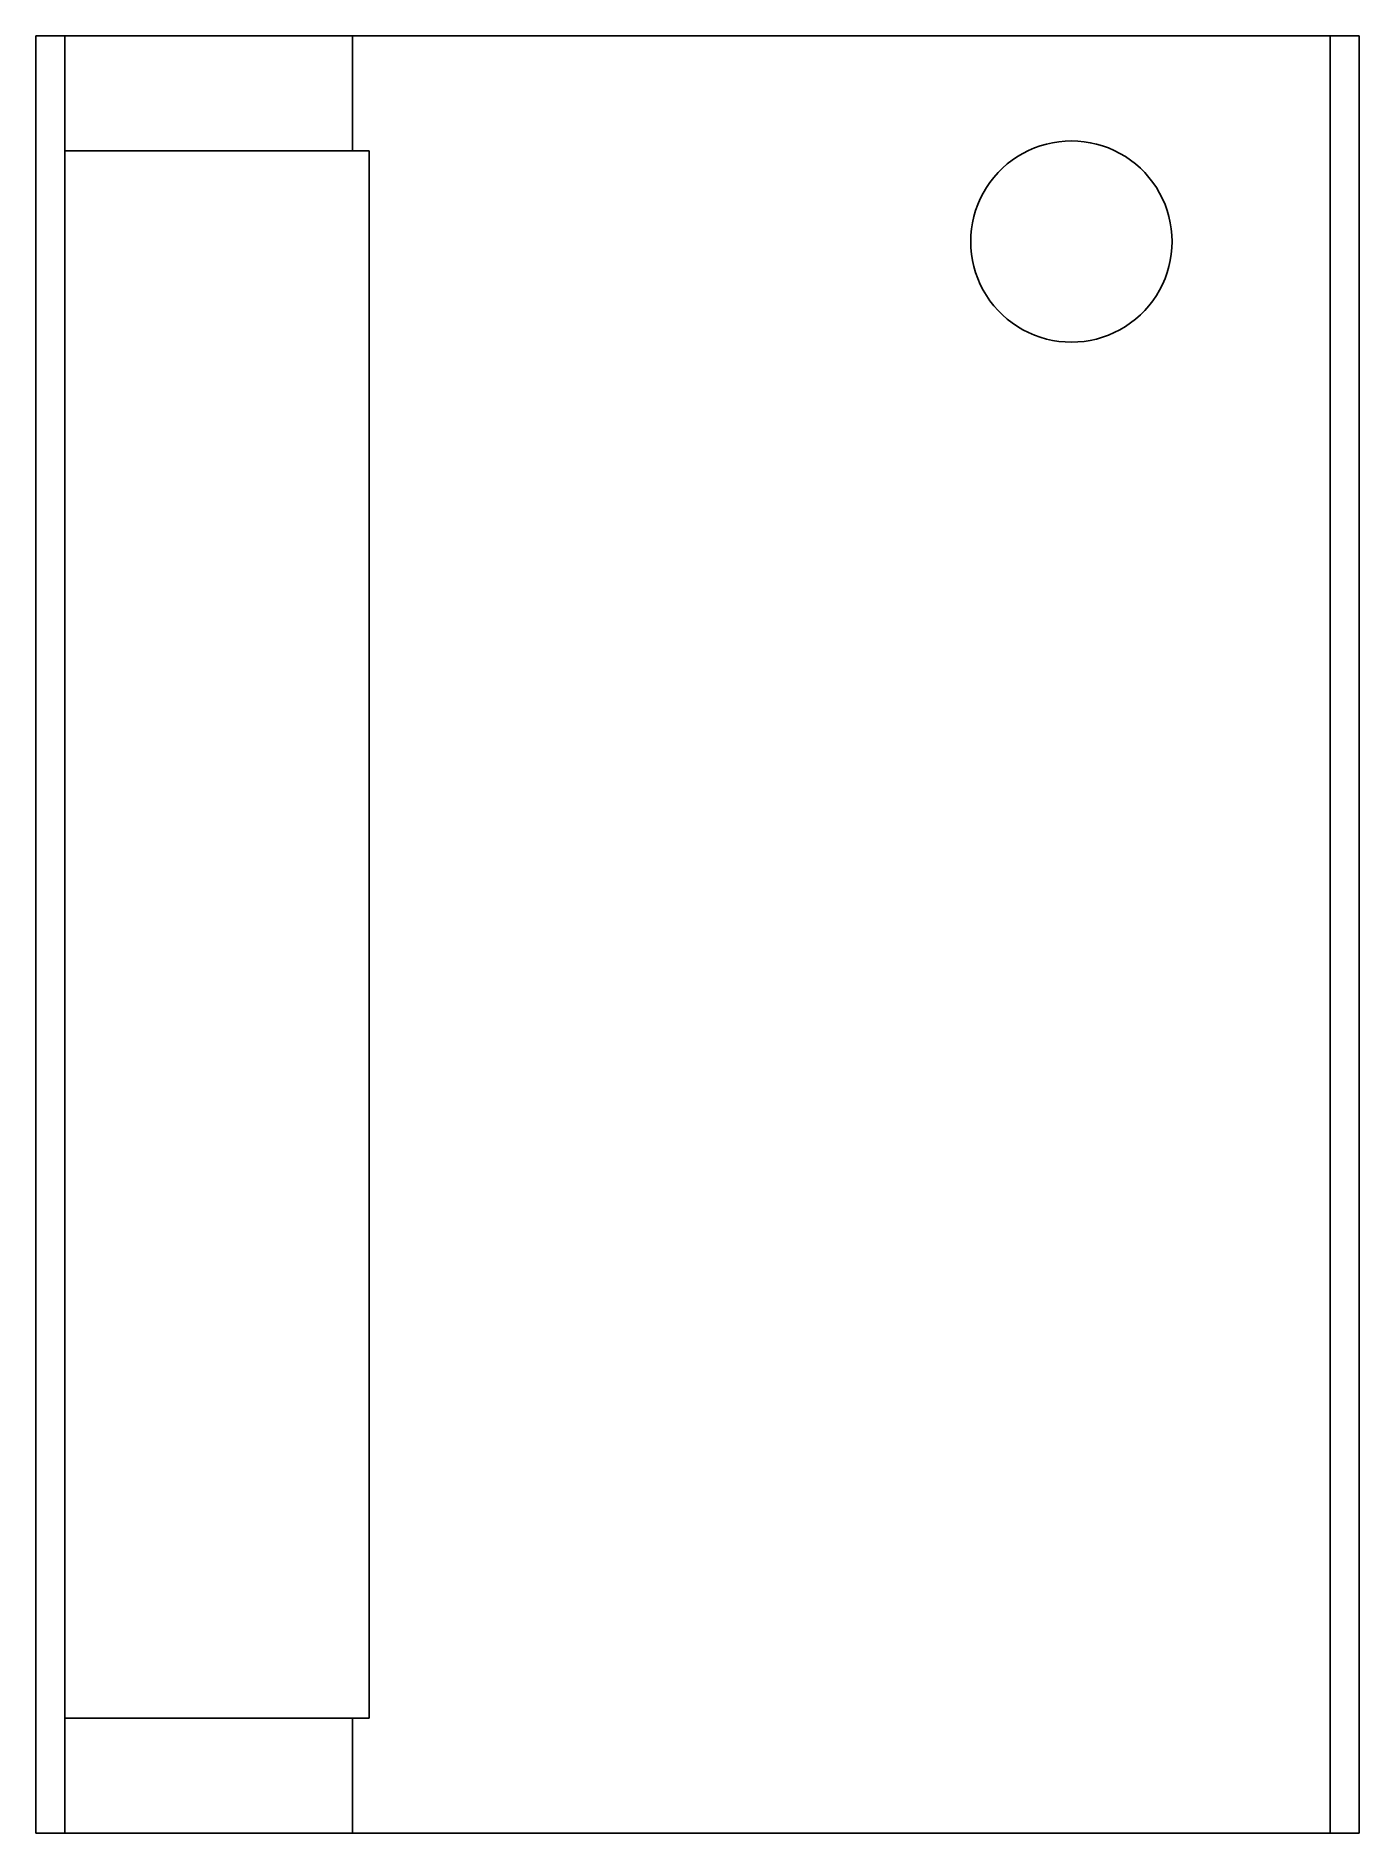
# Model space of a CAD drawing. Header units: metres. Extents: x -46 to 0, y 0 to 62.5.
import ezdxf

# ---------------------------------------------------------------- set-up
doc = ezdxf.new("R2010")
doc.units = ezdxf.units.M

msp = doc.modelspace()

# ---------------------------------------------------------------- linework, layer by layer
for points in [[(-46, 62.5), (-46, 61.25), (-46, 60), (-46, 58.75), (-46, 57.5), (-46, 56.25), (-46, 55), (-46, 53.75), (-46, 52.5), (-46, 51.25), (-46, 50), (-46, 48.75), (-46, 47.5), (-46, 46.25), (-46, 45), (-46, 43.75), (-46, 42.5), (-46, 41.25), (-46, 40), (-46, 38.75), (-46, 37.5), (-46, 36.25), (-46, 35), (-46, 33.75), (-46, 32.5), (-46, 31.25), (-46, 30), (-46, 28.75), (-46, 27.5), (-46, 26.25), (-46, 25), (-46, 23.75), (-46, 22.5), (-46, 21.25), (-46, 20), (-46, 18.75), (-46, 17.5), (-46, 16.25), (-46, 15), (-46, 13.75), (-46, 12.5), (-46, 11.25), (-46, 10), (-46, 8.75), (-46, 7.5), (-46, 6.25), (-46, 5), (-46, 3.75), (-46, 2.5), (-46, 1.25), (-46, 0)], [(-46, 62.5), (-45.999, 62.5), (-45.999, 62.5), (-45.998, 62.5), (-45.997, 62.5), (-45.995, 62.5), (-45.993, 62.5), (-45.991, 62.5), (-45.988, 62.5), (-45.985, 62.5), (-45.982, 62.5), (-45.979, 62.5), (-45.975, 62.5), (-45.97, 62.5), (-45.966, 62.5), (-45.961, 62.5), (-45.955, 62.5), (-45.95, 62.5), (-45.944, 62.5), (-45.937, 62.5), (-45.93, 62.5), (-45.923, 62.5), (-45.916, 62.5), (-45.908, 62.5), (-45.9, 62.5), (-45.892, 62.5), (-45.883, 62.5), (-45.873, 62.5), (-45.864, 62.5), (-45.854, 62.5), (-45.844, 62.5), (-45.834, 62.5), (-45.823, 62.5), (-45.812, 62.5), (-45.8, 62.5), (-45.788, 62.5), (-45.776, 62.5), (-45.764, 62.5), (-45.751, 62.5), (-45.738, 62.5), (-45.724, 62.5), (-45.71, 62.5), (-45.696, 62.5), (-45.682, 62.5), (-45.667, 62.5), (-45.652, 62.5), (-45.636, 62.5), (-45.621, 62.5), (-45.604, 62.5), (-45.588, 62.5), (-45.571, 62.5)], [(-45.571, 62.5), (-45.55, 62.5), (-45.528, 62.5), (-45.506, 62.5), (-45.485, 62.5), (-45.465, 62.5), (-45.444, 62.5), (-45.424, 62.5), (-45.405, 62.5), (-45.386, 62.5), (-45.368, 62.5), (-45.35, 62.5), (-45.332, 62.5), (-45.315, 62.5), (-45.298, 62.5), (-45.282, 62.5), (-45.267, 62.5), (-45.251, 62.5), (-45.236, 62.5), (-45.222, 62.5), (-45.208, 62.5), (-45.194, 62.5), (-45.181, 62.5), (-45.169, 62.5), (-45.156, 62.5), (-45.144, 62.5), (-45.133, 62.5), (-45.123, 62.5), (-45.112, 62.5), (-45.102, 62.5), (-45.093, 62.5), (-45.084, 62.5), (-45.075, 62.5), (-45.067, 62.5), (-45.06, 62.5), (-45.052, 62.5), (-45.046, 62.5), (-45.04, 62.5), (-45.034, 62.5), (-45.028, 62.5), (-45.024, 62.5), (-45.019, 62.5), (-45.015, 62.5), (-45.011, 62.5), (-45.009, 62.5), (-45.006, 62.5), (-45.004, 62.5), (-45.002, 62.5), (-45.002, 62.5), (-45.001, 62.5), (-45, 62.5)], [(-45, 62.5), (-45, 62.42), (-45, 62.34), (-45, 62.26), (-45, 62.18), (-45, 62.1), (-45, 62.02), (-45, 61.94), (-45, 61.86), (-45, 61.78), (-45, 61.7), (-45, 61.62), (-45, 61.54), (-45, 61.46), (-45, 61.38), (-45, 61.3), (-45, 61.22), (-45, 61.14), (-45, 61.06), (-45, 60.98), (-45, 60.9), (-45, 60.82), (-45, 60.74), (-45, 60.66), (-45, 60.58), (-45, 60.5), (-45, 60.42), (-45, 60.34), (-45, 60.26), (-45, 60.18), (-45, 60.1), (-45, 60.02), (-45, 59.94), (-45, 59.86), (-45, 59.78), (-45, 59.7), (-45, 59.62), (-45, 59.54), (-45, 59.46), (-45, 59.38), (-45, 59.3), (-45, 59.22), (-45, 59.14), (-45, 59.06), (-45, 58.98), (-45, 58.9), (-45, 58.82), (-45, 58.74), (-45, 58.66), (-45, 58.58), (-45, 58.5)], [(-45, 62.5), (-44.965, 62.5), (-44.93, 62.5), (-44.895, 62.5), (-44.83, 62.5), (-44.727, 62.5), (-44.623, 62.5), (-44.52, 62.5), (-44.362, 62.5), (-44.195, 62.5), (-44.028, 62.5), (-43.846, 62.5), (-43.624, 62.5), (-43.402, 62.5), (-43.181, 62.5), (-42.928, 62.5), (-42.662, 62.5), (-42.397, 62.5), (-42.127, 62.5), (-41.831, 62.5), (-41.535, 62.5), (-41.239, 62.5), (-40.935, 62.5), (-40.623, 62.5), (-40.312, 62.5), (-40, 62.5), (-39.688, 62.5), (-39.377, 62.5), (-39.065, 62.5), (-38.761, 62.5), (-38.465, 62.5), (-38.169, 62.5), (-37.873, 62.5), (-37.603, 62.5), (-37.338, 62.5), (-37.072, 62.5), (-36.819, 62.5), (-36.598, 62.5), (-36.376, 62.5), (-36.154, 62.5), (-35.972, 62.5), (-35.805, 62.5), (-35.638, 62.5), (-35.48, 62.5), (-35.377, 62.5), (-35.273, 62.5), (-35.17, 62.5), (-35.105, 62.5), (-35.07, 62.5), (-35.035, 62.5), (-35, 62.5)], [(-35, 62.5), (-35, 62.42), (-35, 62.34), (-35, 62.26), (-35, 62.18), (-35, 62.1), (-35, 62.02), (-35, 61.94), (-35, 61.86), (-35, 61.78), (-35, 61.7), (-35, 61.62), (-35, 61.54), (-35, 61.46), (-35, 61.38), (-35, 61.3), (-35, 61.22), (-35, 61.14), (-35, 61.06), (-35, 60.98), (-35, 60.9), (-35, 60.82), (-35, 60.74), (-35, 60.66), (-35, 60.58), (-35, 60.5), (-35, 60.42), (-35, 60.34), (-35, 60.26), (-35, 60.18), (-35, 60.1), (-35, 60.02), (-35, 59.94), (-35, 59.86), (-35, 59.78), (-35, 59.7), (-35, 59.62), (-35, 59.54), (-35, 59.46), (-35, 59.38), (-35, 59.3), (-35, 59.22), (-35, 59.14), (-35, 59.06), (-35, 58.98), (-35, 58.9), (-35, 58.82), (-35, 58.74), (-35, 58.66), (-35, 58.58), (-35, 58.5)], [(-35, 62.5), (-34.986, 62.5), (-34.972, 62.5), (-34.958, 62.5), (-34.932, 62.5), (-34.89, 62.5), (-34.848, 62.5), (-34.805, 62.5), (-34.74, 62.5), (-34.67, 62.5), (-34.601, 62.5), (-34.524, 62.5), (-34.427, 62.5), (-34.331, 62.5), (-34.235, 62.5), (-34.121, 62.5), (-33.999, 62.5), (-33.878, 62.5), (-33.753, 62.5), (-33.608, 62.5), (-33.462, 62.5), (-33.317, 62.5), (-33.159, 62.5), (-32.992, 62.5), (-32.824, 62.5), (-32.657, 62.5), (-32.47, 62.5), (-32.282, 62.5), (-32.095, 62.5), (-31.9, 62.5), (-31.695, 62.5), (-31.49, 62.5), (-31.286, 62.5), (-31.068, 62.5), (-30.848, 62.5), (-30.628, 62.5), (-30.405, 62.5), (-30.173, 62.5), (-29.941, 62.5), (-29.709, 62.5), (-29.47, 62.5), (-29.228, 62.5), (-28.987, 62.5), (-28.745, 62.5), (-28.497, 62.5), (-28.249, 62.5), (-28.002, 62.5), (-27.752, 62.5), (-27.502, 62.5), (-27.251, 62.5), (-27, 62.5)], [(-27, 62.5), (-26.48, 62.5), (-25.96, 62.5), (-25.44, 62.5), (-24.92, 62.5), (-24.4, 62.5), (-23.88, 62.5), (-23.36, 62.5), (-22.84, 62.5), (-22.32, 62.5), (-21.8, 62.5), (-21.28, 62.5), (-20.76, 62.5), (-20.24, 62.5), (-19.72, 62.5), (-19.2, 62.5), (-18.68, 62.5), (-18.16, 62.5), (-17.64, 62.5), (-17.12, 62.5), (-16.6, 62.5), (-16.08, 62.5), (-15.56, 62.5), (-15.04, 62.5), (-14.52, 62.5), (-14, 62.5), (-13.48, 62.5), (-12.96, 62.5), (-12.44, 62.5), (-11.92, 62.5), (-11.4, 62.5), (-10.88, 62.5), (-10.36, 62.5), (-9.84, 62.5), (-9.32, 62.5), (-8.8, 62.5), (-8.28, 62.5), (-7.76, 62.5), (-7.24, 62.5), (-6.72, 62.5), (-6.2, 62.5), (-5.68, 62.5), (-5.16, 62.5), (-4.64, 62.5), (-4.12, 62.5), (-3.6, 62.5), (-3.08, 62.5), (-2.56, 62.5), (-2.04, 62.5), (-1.52, 62.5), (-1, 62.5)], [(-1, 0), (-1, 1.25), (-1, 2.5), (-1, 3.75), (-1, 5), (-1, 6.25), (-1, 7.5), (-1, 8.75), (-1, 10), (-1, 11.25), (-1, 12.5), (-1, 13.75), (-1, 15), (-1, 16.25), (-1, 17.5), (-1, 18.75), (-1, 20), (-1, 21.25), (-1, 22.5), (-1, 23.75), (-1, 25), (-1, 26.25), (-1, 27.5), (-1, 28.75), (-1, 30), (-1, 31.25), (-1, 32.5), (-1, 33.75), (-1, 35), (-1, 36.25), (-1, 37.5), (-1, 38.75), (-1, 40), (-1, 41.25), (-1, 42.5), (-1, 43.75), (-1, 45), (-1, 46.25), (-1, 47.5), (-1, 48.75), (-1, 50), (-1, 51.25), (-1, 52.5), (-1, 53.75), (-1, 55), (-1, 56.25), (-1, 57.5), (-1, 58.75), (-1, 60), (-1, 61.25), (-1, 62.5)], [(-1, 62.5), (-0.98, 62.5), (-0.96, 62.5), (-0.94, 62.5), (-0.92, 62.5), (-0.9, 62.5), (-0.88, 62.5), (-0.86, 62.5), (-0.84, 62.5), (-0.82, 62.5), (-0.8, 62.5), (-0.78, 62.5), (-0.76, 62.5), (-0.74, 62.5), (-0.72, 62.5), (-0.7, 62.5), (-0.68, 62.5), (-0.66, 62.5), (-0.64, 62.5), (-0.62, 62.5), (-0.6, 62.5), (-0.58, 62.5), (-0.56, 62.5), (-0.54, 62.5), (-0.52, 62.5), (-0.5, 62.5), (-0.48, 62.5), (-0.46, 62.5), (-0.44, 62.5), (-0.42, 62.5), (-0.4, 62.5), (-0.38, 62.5), (-0.36, 62.5), (-0.34, 62.5), (-0.32, 62.5), (-0.3, 62.5), (-0.28, 62.5), (-0.26, 62.5), (-0.24, 62.5), (-0.22, 62.5), (-0.2, 62.5), (-0.18, 62.5), (-0.16, 62.5), (-0.14, 62.5), (-0.12, 62.5), (-0.1, 62.5), (-0.08, 62.5), (-0.06, 62.5), (-0.04, 62.5), (-0.02, 62.5), (0, 62.5)], [(0, 62.5), (0, 61.25), (0, 60), (0, 58.75), (0, 57.5), (0, 56.25), (0, 55), (0, 53.75), (0, 52.5), (0, 51.25), (0, 50), (0, 48.75), (0, 47.5), (0, 46.25), (0, 45), (0, 43.75), (0, 42.5), (0, 41.25), (0, 40), (0, 38.75), (0, 37.5), (0, 36.25), (0, 35), (0, 33.75), (0, 32.5), (0, 31.25), (0, 30), (0, 28.75), (0, 27.5), (0, 26.25), (0, 25), (0, 23.75), (0, 22.5), (0, 21.25), (0, 20), (0, 18.75), (0, 17.5), (0, 16.25), (0, 15), (0, 13.75), (0, 12.5), (0, 11.25), (0, 10), (0, 8.75), (0, 7.5), (0, 6.25), (0, 5), (0, 3.75), (0, 2.5), (0, 1.25), (0, 0)], [(-13.5, 55.35), (-13.493, 55.57), (-13.472, 55.789), (-13.438, 56.006), (-13.39, 56.22), (-13.329, 56.432), (-13.254, 56.638), (-13.167, 56.84), (-13.067, 57.036), (-12.955, 57.225), (-12.832, 57.407), (-12.697, 57.581), (-12.551, 57.746), (-12.396, 57.901), (-12.231, 58.047), (-12.057, 58.182), (-11.875, 58.305), (-11.686, 58.417), (-11.49, 58.517), (-11.288, 58.604), (-11.082, 58.679), (-10.87, 58.74), (-10.656, 58.788), (-10.439, 58.822), (-10.22, 58.843), (-10, 58.85), (-9.78, 58.843), (-9.561, 58.822), (-9.344, 58.788), (-9.13, 58.74), (-8.918, 58.679), (-8.712, 58.604), (-8.51, 58.517), (-8.314, 58.417), (-8.125, 58.305), (-7.943, 58.182), (-7.769, 58.047), (-7.604, 57.901), (-7.449, 57.746), (-7.303, 57.581), (-7.168, 57.407), (-7.045, 57.225), (-6.933, 57.036), (-6.833, 56.84), (-6.746, 56.638), (-6.671, 56.432), (-6.61, 56.22), (-6.562, 56.006), (-6.528, 55.789), (-6.507, 55.57), (-6.5, 55.35)], [(-45, 58.5), (-45, 57.41), (-45, 56.32), (-45, 55.23), (-45, 54.14), (-45, 53.05), (-45, 51.96), (-45, 50.87), (-45, 49.78), (-45, 48.69), (-45, 47.6), (-45, 46.51), (-45, 45.42), (-45, 44.33), (-45, 43.24), (-45, 42.15), (-45, 41.06), (-45, 39.97), (-45, 38.88), (-45, 37.79), (-45, 36.7), (-45, 35.61), (-45, 34.52), (-45, 33.43), (-45, 32.34), (-45, 31.25), (-45, 30.16), (-45, 29.07), (-45, 27.98), (-45, 26.89), (-45, 25.8), (-45, 24.71), (-45, 23.62), (-45, 22.53), (-45, 21.44), (-45, 20.35), (-45, 19.26), (-45, 18.17), (-45, 17.08), (-45, 15.99), (-45, 14.9), (-45, 13.81), (-45, 12.72), (-45, 11.63), (-45, 10.54), (-45, 9.45), (-45, 8.36), (-45, 7.27), (-45, 6.18), (-45, 5.09), (-45, 4)], [(-45, 58.5), (-44.965, 58.5), (-44.93, 58.5), (-44.895, 58.5), (-44.83, 58.5), (-44.727, 58.5), (-44.623, 58.5), (-44.52, 58.5), (-44.362, 58.5), (-44.195, 58.5), (-44.028, 58.5), (-43.846, 58.5), (-43.624, 58.5), (-43.402, 58.5), (-43.181, 58.5), (-42.928, 58.5), (-42.662, 58.5), (-42.397, 58.5), (-42.127, 58.5), (-41.831, 58.5), (-41.535, 58.5), (-41.239, 58.5), (-40.935, 58.5), (-40.623, 58.5), (-40.312, 58.5), (-40, 58.5), (-39.688, 58.5), (-39.377, 58.5), (-39.065, 58.5), (-38.761, 58.5), (-38.465, 58.5), (-38.169, 58.5), (-37.873, 58.5), (-37.603, 58.5), (-37.338, 58.5), (-37.072, 58.5), (-36.819, 58.5), (-36.598, 58.5), (-36.376, 58.5), (-36.154, 58.5), (-35.972, 58.5), (-35.805, 58.5), (-35.638, 58.5), (-35.48, 58.5), (-35.377, 58.5), (-35.273, 58.5), (-35.17, 58.5), (-35.105, 58.5), (-35.07, 58.5), (-35.035, 58.5), (-35, 58.5)], [(-34.416, 58.5), (-34.438, 58.5), (-34.461, 58.5), (-34.483, 58.5), (-34.505, 58.5), (-34.525, 58.5), (-34.546, 58.5), (-34.567, 58.5), (-34.586, 58.5), (-34.605, 58.5), (-34.624, 58.5), (-34.643, 58.5), (-34.66, 58.5), (-34.678, 58.5), (-34.695, 58.5), (-34.712, 58.5), (-34.728, 58.5), (-34.743, 58.5), (-34.759, 58.5), (-34.773, 58.5), (-34.787, 58.5), (-34.802, 58.5), (-34.815, 58.5), (-34.828, 58.5), (-34.84, 58.5), (-34.853, 58.5), (-34.864, 58.5), (-34.875, 58.5), (-34.885, 58.5), (-34.896, 58.5), (-34.905, 58.5), (-34.914, 58.5), (-34.923, 58.5), (-34.931, 58.5), (-34.939, 58.5), (-34.946, 58.5), (-34.953, 58.5), (-34.959, 58.5), (-34.965, 58.5), (-34.971, 58.5), (-34.976, 58.5), (-34.98, 58.5), (-34.984, 58.5), (-34.988, 58.5), (-34.991, 58.5), (-34.993, 58.5), (-34.996, 58.5), (-34.997, 58.5), (-34.998, 58.5), (-34.999, 58.5), (-35, 58.5)], [(-34.416, 4), (-34.416, 5.09), (-34.416, 6.18), (-34.416, 7.27), (-34.416, 8.36), (-34.416, 9.45), (-34.416, 10.54), (-34.416, 11.63), (-34.416, 12.72), (-34.416, 13.81), (-34.416, 14.9), (-34.416, 15.99), (-34.416, 17.08), (-34.416, 18.17), (-34.416, 19.26), (-34.416, 20.35), (-34.416, 21.44), (-34.416, 22.53), (-34.416, 23.62), (-34.416, 24.71), (-34.416, 25.8), (-34.416, 26.89), (-34.416, 27.98), (-34.416, 29.07), (-34.416, 30.16), (-34.416, 31.25), (-34.416, 32.34), (-34.416, 33.43), (-34.416, 34.52), (-34.416, 35.61), (-34.416, 36.7), (-34.416, 37.79), (-34.416, 38.88), (-34.416, 39.97), (-34.416, 41.06), (-34.416, 42.15), (-34.416, 43.24), (-34.416, 44.33), (-34.416, 45.42), (-34.416, 46.51), (-34.416, 47.6), (-34.416, 48.69), (-34.416, 49.78), (-34.416, 50.87), (-34.416, 51.96), (-34.416, 53.05), (-34.416, 54.14), (-34.416, 55.23), (-34.416, 56.32), (-34.416, 57.41), (-34.416, 58.5)], [(-6.5, 55.35), (-6.507, 55.13), (-6.528, 54.911), (-6.562, 54.694), (-6.61, 54.48), (-6.671, 54.268), (-6.746, 54.062), (-6.833, 53.86), (-6.933, 53.664), (-7.045, 53.475), (-7.168, 53.293), (-7.303, 53.119), (-7.449, 52.954), (-7.604, 52.799), (-7.769, 52.653), (-7.943, 52.518), (-8.125, 52.395), (-8.314, 52.283), (-8.51, 52.183), (-8.712, 52.096), (-8.918, 52.021), (-9.13, 51.96), (-9.344, 51.912), (-9.561, 51.878), (-9.78, 51.857), (-10, 51.85), (-10.22, 51.857), (-10.439, 51.878), (-10.656, 51.912), (-10.87, 51.96), (-11.082, 52.021), (-11.288, 52.096), (-11.49, 52.183), (-11.686, 52.283), (-11.875, 52.395), (-12.057, 52.518), (-12.231, 52.653), (-12.396, 52.799), (-12.551, 52.954), (-12.697, 53.119), (-12.832, 53.293), (-12.955, 53.475), (-13.067, 53.664), (-13.167, 53.86), (-13.254, 54.062), (-13.329, 54.268), (-13.39, 54.48), (-13.438, 54.694), (-13.472, 54.911), (-13.493, 55.13), (-13.5, 55.35)], [(-45, 4), (-45, 3.92), (-45, 3.84), (-45, 3.76), (-45, 3.68), (-45, 3.6), (-45, 3.52), (-45, 3.44), (-45, 3.36), (-45, 3.28), (-45, 3.2), (-45, 3.12), (-45, 3.04), (-45, 2.96), (-45, 2.88), (-45, 2.8), (-45, 2.72), (-45, 2.64), (-45, 2.56), (-45, 2.48), (-45, 2.4), (-45, 2.32), (-45, 2.24), (-45, 2.16), (-45, 2.08), (-45, 2), (-45, 1.92), (-45, 1.84), (-45, 1.76), (-45, 1.68), (-45, 1.6), (-45, 1.52), (-45, 1.44), (-45, 1.36), (-45, 1.28), (-45, 1.2), (-45, 1.12), (-45, 1.04), (-45, 0.96), (-45, 0.88), (-45, 0.8), (-45, 0.72), (-45, 0.64), (-45, 0.56), (-45, 0.48), (-45, 0.4), (-45, 0.32), (-45, 0.24), (-45, 0.16), (-45, 0.08), (-45, 0)], [(-45, 4), (-44.965, 4), (-44.93, 4), (-44.895, 4), (-44.83, 4), (-44.727, 4), (-44.623, 4), (-44.52, 4), (-44.362, 4), (-44.195, 4), (-44.028, 4), (-43.846, 4), (-43.624, 4), (-43.402, 4), (-43.181, 4), (-42.928, 4), (-42.662, 4), (-42.397, 4), (-42.127, 4), (-41.831, 4), (-41.535, 4), (-41.239, 4), (-40.935, 4), (-40.623, 4), (-40.312, 4), (-40, 4), (-39.688, 4), (-39.377, 4), (-39.065, 4), (-38.761, 4), (-38.465, 4), (-38.169, 4), (-37.873, 4), (-37.603, 4), (-37.338, 4), (-37.072, 4), (-36.819, 4), (-36.598, 4), (-36.376, 4), (-36.154, 4), (-35.972, 4), (-35.805, 4), (-35.638, 4), (-35.48, 4), (-35.377, 4), (-35.273, 4), (-35.17, 4), (-35.105, 4), (-35.07, 4), (-35.035, 4), (-35, 4)], [(-35, 4), (-35, 3.92), (-35, 3.84), (-35, 3.76), (-35, 3.68), (-35, 3.6), (-35, 3.52), (-35, 3.44), (-35, 3.36), (-35, 3.28), (-35, 3.2), (-35, 3.12), (-35, 3.04), (-35, 2.96), (-35, 2.88), (-35, 2.8), (-35, 2.72), (-35, 2.64), (-35, 2.56), (-35, 2.48), (-35, 2.4), (-35, 2.32), (-35, 2.24), (-35, 2.16), (-35, 2.08), (-35, 2), (-35, 1.92), (-35, 1.84), (-35, 1.76), (-35, 1.68), (-35, 1.6), (-35, 1.52), (-35, 1.44), (-35, 1.36), (-35, 1.28), (-35, 1.2), (-35, 1.12), (-35, 1.04), (-35, 0.96), (-35, 0.88), (-35, 0.8), (-35, 0.72), (-35, 0.64), (-35, 0.56), (-35, 0.48), (-35, 0.4), (-35, 0.32), (-35, 0.24), (-35, 0.16), (-35, 0.08), (-35, 0)], [(-35, 4), (-34.999, 4), (-34.998, 4), (-34.997, 4), (-34.996, 4), (-34.993, 4), (-34.991, 4), (-34.988, 4), (-34.984, 4), (-34.98, 4), (-34.976, 4), (-34.971, 4), (-34.965, 4), (-34.959, 4), (-34.953, 4), (-34.946, 4), (-34.939, 4), (-34.931, 4), (-34.923, 4), (-34.914, 4), (-34.905, 4), (-34.896, 4), (-34.885, 4), (-34.875, 4), (-34.864, 4), (-34.853, 4), (-34.84, 4), (-34.828, 4), (-34.815, 4), (-34.802, 4), (-34.787, 4), (-34.773, 4), (-34.759, 4), (-34.743, 4), (-34.728, 4), (-34.712, 4), (-34.695, 4), (-34.678, 4), (-34.66, 4), (-34.643, 4), (-34.624, 4), (-34.605, 4), (-34.586, 4), (-34.567, 4), (-34.546, 4), (-34.525, 4), (-34.505, 4), (-34.483, 4), (-34.461, 4), (-34.438, 4), (-34.416, 4)], [(-46, 0), (-45.999, 0), (-45.999, 0), (-45.998, 0), (-45.997, 0), (-45.995, 0), (-45.993, 0), (-45.991, 0), (-45.988, 0), (-45.985, 0), (-45.982, 0), (-45.979, 0), (-45.975, 0), (-45.97, 0), (-45.966, 0), (-45.961, 0), (-45.955, 0), (-45.95, 0), (-45.944, 0), (-45.937, 0), (-45.93, 0), (-45.923, 0), (-45.916, 0), (-45.908, 0), (-45.9, 0), (-45.892, 0), (-45.883, 0), (-45.873, 0), (-45.864, 0), (-45.854, 0), (-45.844, 0), (-45.834, 0), (-45.823, 0), (-45.812, 0), (-45.8, 0), (-45.788, 0), (-45.776, 0), (-45.764, 0), (-45.751, 0), (-45.738, 0), (-45.724, 0), (-45.71, 0), (-45.696, 0), (-45.682, 0), (-45.667, 0), (-45.652, 0), (-45.636, 0), (-45.621, 0), (-45.604, 0), (-45.588, 0), (-45.571, 0)], [(-45, 0), (-45.001, 0), (-45.002, 0), (-45.002, 0), (-45.004, 0), (-45.006, 0), (-45.009, 0), (-45.011, 0), (-45.015, 0), (-45.019, 0), (-45.024, 0), (-45.028, 0), (-45.034, 0), (-45.04, 0), (-45.046, 0), (-45.052, 0), (-45.06, 0), (-45.067, 0), (-45.075, 0), (-45.084, 0), (-45.093, 0), (-45.102, 0), (-45.112, 0), (-45.123, 0), (-45.133, 0), (-45.144, 0), (-45.156, 0), (-45.169, 0), (-45.181, 0), (-45.194, 0), (-45.208, 0), (-45.222, 0), (-45.236, 0), (-45.251, 0), (-45.267, 0), (-45.282, 0), (-45.298, 0), (-45.315, 0), (-45.332, 0), (-45.35, 0), (-45.368, 0), (-45.386, 0), (-45.405, 0), (-45.424, 0), (-45.444, 0), (-45.465, 0), (-45.485, 0), (-45.506, 0), (-45.528, 0), (-45.55, 0), (-45.571, 0)], [(-45, 0), (-44.965, 0), (-44.93, 0), (-44.895, 0), (-44.83, 0), (-44.727, 0), (-44.623, 0), (-44.52, 0), (-44.362, 0), (-44.195, 0), (-44.028, 0), (-43.846, 0), (-43.624, 0), (-43.402, 0), (-43.181, 0), (-42.928, 0), (-42.662, 0), (-42.397, 0), (-42.127, 0), (-41.831, 0), (-41.535, 0), (-41.239, 0), (-40.935, 0), (-40.623, 0), (-40.312, 0), (-40, 0), (-39.688, 0), (-39.377, 0), (-39.065, 0), (-38.761, 0), (-38.465, 0), (-38.169, 0), (-37.873, 0), (-37.603, 0), (-37.338, 0), (-37.072, 0), (-36.819, 0), (-36.598, 0), (-36.376, 0), (-36.154, 0), (-35.972, 0), (-35.805, 0), (-35.638, 0), (-35.48, 0), (-35.377, 0), (-35.273, 0), (-35.17, 0), (-35.105, 0), (-35.07, 0), (-35.035, 0), (-35, 0)], [(-27, 0), (-27.251, 0), (-27.502, 0), (-27.752, 0), (-28.002, 0), (-28.249, 0), (-28.497, 0), (-28.745, 0), (-28.987, 0), (-29.228, 0), (-29.47, 0), (-29.709, 0), (-29.941, 0), (-30.173, 0), (-30.405, 0), (-30.628, 0), (-30.848, 0), (-31.068, 0), (-31.286, 0), (-31.49, 0), (-31.695, 0), (-31.9, 0), (-32.095, 0), (-32.282, 0), (-32.47, 0), (-32.657, 0), (-32.824, 0), (-32.992, 0), (-33.159, 0), (-33.317, 0), (-33.462, 0), (-33.608, 0), (-33.753, 0), (-33.878, 0), (-33.999, 0), (-34.121, 0), (-34.235, 0), (-34.331, 0), (-34.427, 0), (-34.524, 0), (-34.601, 0), (-34.67, 0), (-34.74, 0), (-34.805, 0), (-34.848, 0), (-34.89, 0), (-34.932, 0), (-34.958, 0), (-34.972, 0), (-34.986, 0), (-35, 0)], [(-27, 0), (-26.48, 0), (-25.96, 0), (-25.44, 0), (-24.92, 0), (-24.4, 0), (-23.88, 0), (-23.36, 0), (-22.84, 0), (-22.32, 0), (-21.8, 0), (-21.28, 0), (-20.76, 0), (-20.24, 0), (-19.72, 0), (-19.2, 0), (-18.68, 0), (-18.16, 0), (-17.64, 0), (-17.12, 0), (-16.6, 0), (-16.08, 0), (-15.56, 0), (-15.04, 0), (-14.52, 0), (-14, 0), (-13.48, 0), (-12.96, 0), (-12.44, 0), (-11.92, 0), (-11.4, 0), (-10.88, 0), (-10.36, 0), (-9.84, 0), (-9.32, 0), (-8.8, 0), (-8.28, 0), (-7.76, 0), (-7.24, 0), (-6.72, 0), (-6.2, 0), (-5.68, 0), (-5.16, 0), (-4.64, 0), (-4.12, 0), (-3.6, 0), (-3.08, 0), (-2.56, 0), (-2.04, 0), (-1.52, 0), (-1, 0)], [(0, 0), (-0.02, 0), (-0.04, 0), (-0.06, 0), (-0.08, 0), (-0.1, 0), (-0.12, 0), (-0.14, 0), (-0.16, 0), (-0.18, 0), (-0.2, 0), (-0.22, 0), (-0.24, 0), (-0.26, 0), (-0.28, 0), (-0.3, 0), (-0.32, 0), (-0.34, 0), (-0.36, 0), (-0.38, 0), (-0.4, 0), (-0.42, 0), (-0.44, 0), (-0.46, 0), (-0.48, 0), (-0.5, 0), (-0.52, 0), (-0.54, 0), (-0.56, 0), (-0.58, 0), (-0.6, 0), (-0.62, 0), (-0.64, 0), (-0.66, 0), (-0.68, 0), (-0.7, 0), (-0.72, 0), (-0.74, 0), (-0.76, 0), (-0.78, 0), (-0.8, 0), (-0.82, 0), (-0.84, 0), (-0.86, 0), (-0.88, 0), (-0.9, 0), (-0.92, 0), (-0.94, 0), (-0.96, 0), (-0.98, 0), (-1, 0)]]:
    msp.add_lwpolyline(points)

doc.saveas('drawing.dxf')
